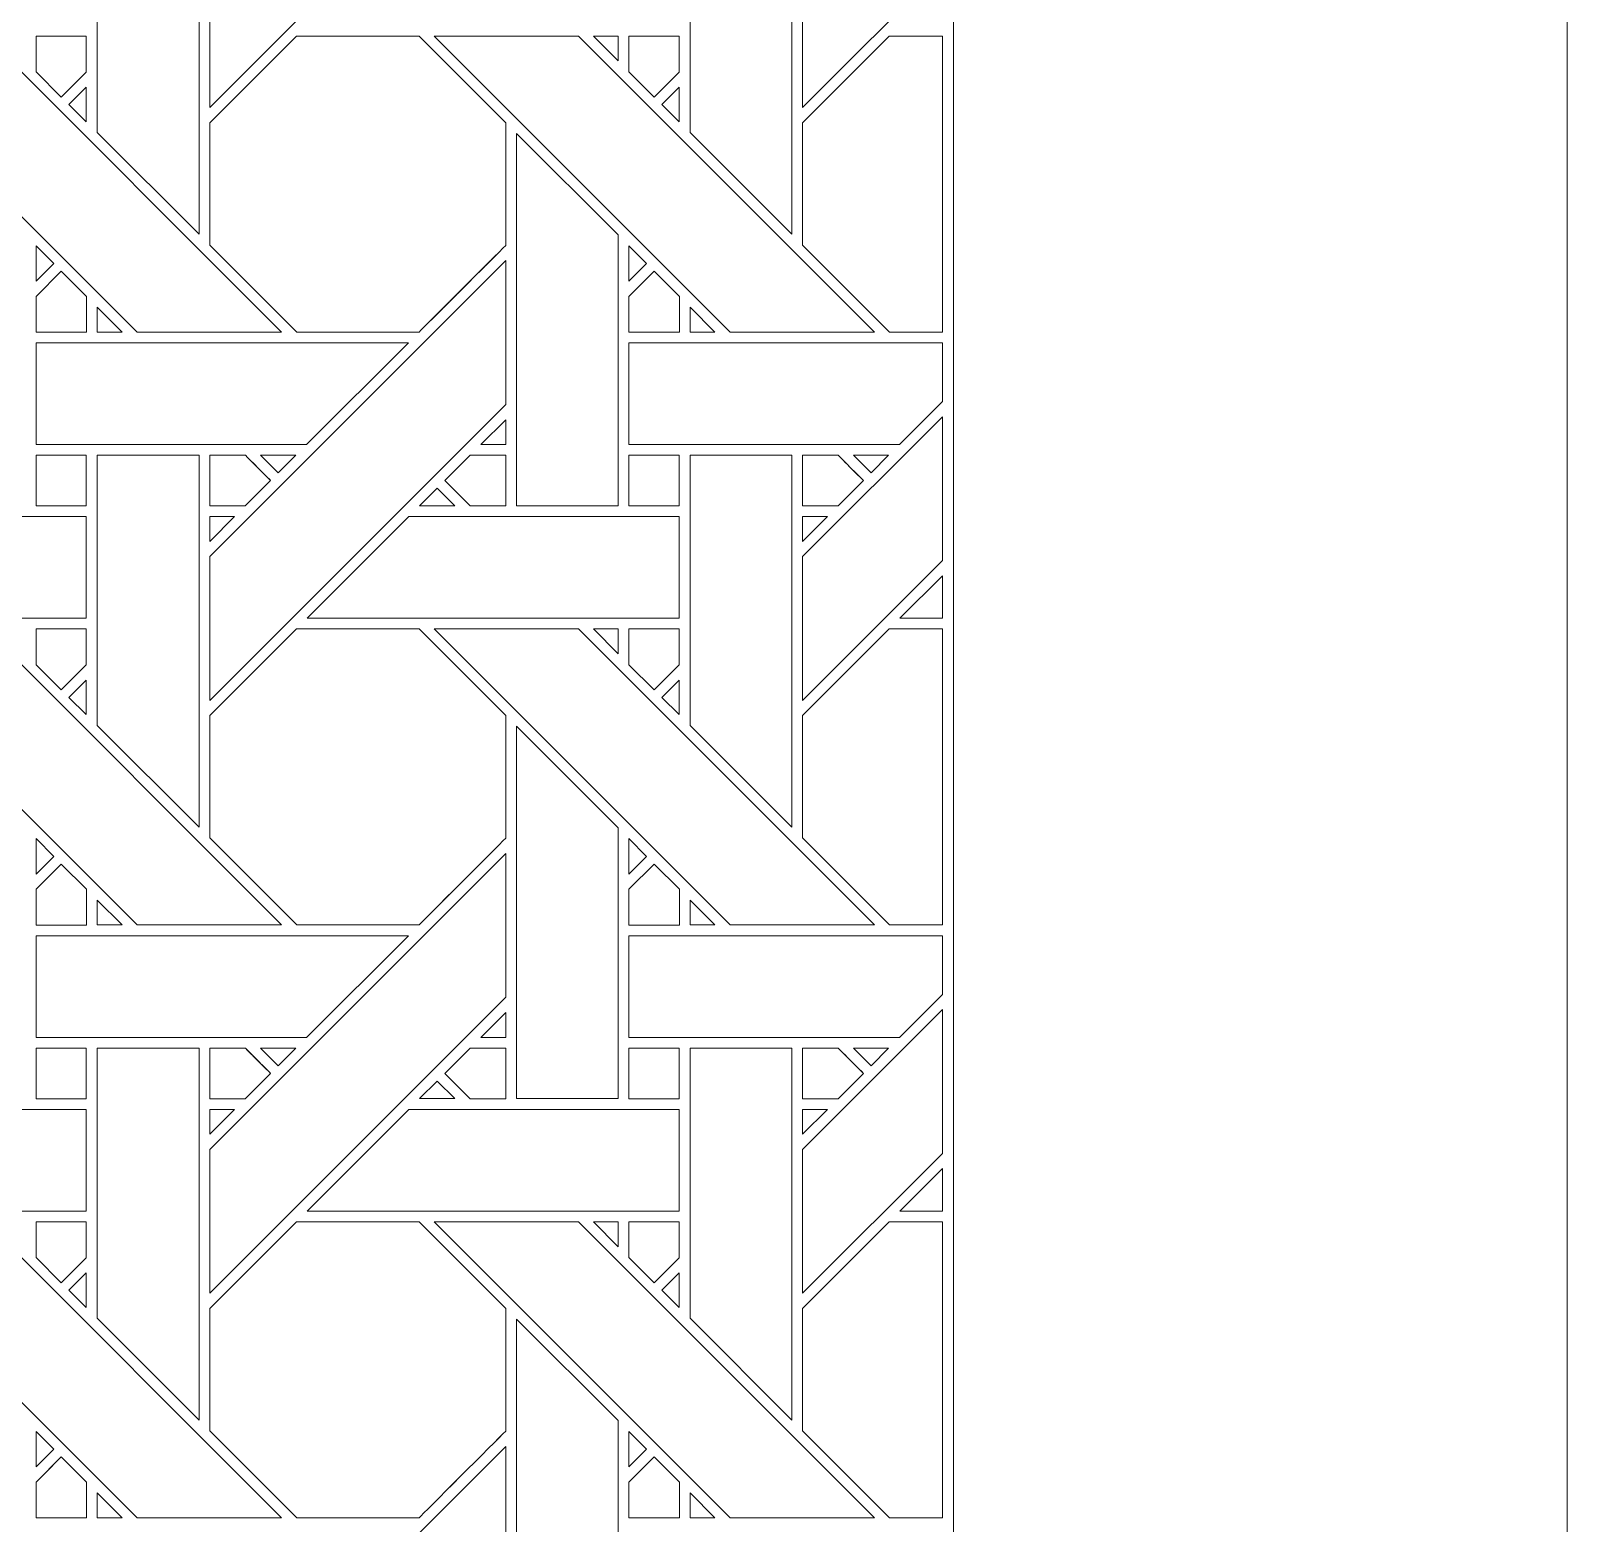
# Model space of a CAD drawing. Header units: inches. Extents: x 2.4 to 22.4, y -0.9 to 19.1.
# Drawn here: x 19.924 to 22.383, y 6.477 to 8.866 of the extents above; entities that cross this region are included whole.
import ezdxf

# ---------------------------------------------------------------- set-up
doc = ezdxf.new("R2010")
doc.units = ezdxf.units.IN
doc.header["$MEASUREMENT"] = 0
doc.layers.add('Design', color=7, linetype='Continuous', lineweight=0)

msp = doc.modelspace()

# ---------------------------------------------------------------- linework, layer by layer
at = {"layer": 'Design'}
for points, knots in [([(2.3829, 19.0948), (2.3829, 19.0948), (2.3829, -0.9052), (2.3829, -0.9052), (2.3829, -0.9052), (22.3829, -0.9052), (22.3829, -0.9052), (22.3829, -0.9052), (22.3829, 19.0948), (22.3829, 19.0948), (22.3829, 19.0948), (2.3829, 19.0948), (2.3829, 19.0948)], [0, 0, 0, 0, 1, 1, 1, 2, 2, 2, 3, 3, 3, 4, 4, 4, 4]), ([(3.3653, 18.1123), (3.3653, 18.1123), (3.3653, 0.0772), (3.3653, 0.0772), (3.3653, 0.0772), (21.4004, 0.0772), (21.4004, 0.0772), (21.4004, 0.0772), (21.4004, 18.1123), (21.4004, 18.1123), (21.4004, 18.1123), (3.3653, 18.1123), (3.3653, 18.1123)], [0, 0, 0, 0, 1, 1, 1, 2, 2, 2, 3, 3, 3, 4, 4, 4, 4]), ([(20.6839, 9.2166), (20.6839, 9.2166), (20.2102, 8.743), (20.2102, 8.743), (20.2102, 8.743), (20.2102, 8.9731), (20.2102, 8.9731), (20.2102, 8.9731), (20.6839, 9.4467), (20.6839, 9.4467), (20.6839, 9.4467), (20.6839, 9.2166), (20.6839, 9.2166)], [0, 0, 0, 0, 1, 1, 1, 2, 2, 2, 3, 3, 3, 4, 4, 4, 4]), ([(21.1589, 8.743), (21.1589, 8.743), (21.1589, 8.9731), (21.1589, 8.9731), (21.1589, 8.9731), (21.3829, 9.1968), (21.3829, 9.1968), (21.3829, 9.1968), (21.3829, 8.9669), (21.3829, 8.9669), (21.3829, 8.9669), (21.1589, 8.743), (21.1589, 8.743)], [0, 0, 0, 0, 1, 1, 1, 2, 2, 2, 3, 3, 3, 4, 4, 4, 4]), ([(20.1931, 8.5401), (20.1931, 8.5401), (20.0302, 8.703), (20.0302, 8.703), (20.0302, 8.703), (20.0302, 9.1352), (20.0302, 9.1352), (20.0302, 9.1352), (20.1931, 9.1352), (20.1931, 9.1352), (20.1931, 9.1352), (20.1931, 8.5401), (20.1931, 8.5401)], [0, 0, 0, 0, 1, 1, 1, 2, 2, 2, 3, 3, 3, 4, 4, 4, 4]), ([(20.9789, 8.703), (20.9789, 8.703), (20.9789, 9.1352), (20.9789, 9.1352), (20.9789, 9.1352), (21.1418, 9.1352), (21.1418, 9.1352), (21.1418, 9.1352), (21.1418, 8.5401), (21.1418, 8.5401), (21.1418, 8.5401), (20.9789, 8.703), (20.9789, 8.703)], [0, 0, 0, 0, 1, 1, 1, 2, 2, 2, 3, 3, 3, 4, 4, 4, 4]), ([(20.0942, 8.3837), (20.0942, 8.3837), (19.6206, 8.8573), (19.6206, 8.8573), (19.6206, 8.8573), (19.8516, 8.8573), (19.8516, 8.8573), (19.8516, 8.8573), (20.3252, 8.3837), (20.3252, 8.3837), (20.3252, 8.3837), (20.0942, 8.3837), (20.0942, 8.3837)], [0, 0, 0, 0, 1, 1, 1, 2, 2, 2, 3, 3, 3, 4, 4, 4, 4]), ([(20.0127, 8.8573), (20.0127, 8.8573), (20.0127, 8.7997), (20.0127, 8.7997), (20.0127, 8.7997), (19.9727, 8.7598), (19.9727, 8.7598), (19.9727, 8.7598), (19.9324, 8.8001), (19.9324, 8.8001), (19.9324, 8.8001), (19.9324, 8.8573), (19.9324, 8.8573), (19.9324, 8.8573), (20.0127, 8.8573), (20.0127, 8.8573)], [0, 0, 0, 0, 1, 1, 1, 2, 2, 2, 3, 3, 3, 4, 4, 4, 5, 5, 5, 5]), ([(19.9727, 8.7598), (19.9727, 8.7598), (19.9324, 8.8001), (19.9324, 8.8001), (19.9324, 8.8001), (19.9324, 8.8573), (19.9324, 8.8573), (19.9324, 8.8573), (20.0127, 8.8573), (20.0127, 8.8573), (20.0127, 8.8573), (20.0127, 8.7997), (20.0127, 8.7997), (20.0127, 8.7997), (19.9727, 8.7598), (19.9727, 8.7598)], [0, 0, 0, 0, 1, 1, 1, 2, 2, 2, 3, 3, 3, 4, 4, 4, 5, 5, 5, 5]), ([(20.349, 8.8573), (20.349, 8.8573), (20.5452, 8.8573), (20.5452, 8.8573), (20.5452, 8.8573), (20.6839, 8.7186), (20.6839, 8.7186), (20.6839, 8.7186), (20.6839, 8.5224), (20.6839, 8.5224), (20.6661, 8.5044), (20.5542, 8.3927), (20.5452, 8.3837), (20.5452, 8.3837), (20.3495, 8.3837), (20.3495, 8.3837), (20.3495, 8.3837), (20.2103, 8.5229), (20.2103, 8.5229), (20.2103, 8.5229), (20.2103, 8.7186), (20.2103, 8.7186), (20.2103, 8.7186), (20.349, 8.8573), (20.349, 8.8573)], [0, 0, 0, 0, 1, 1, 1, 2, 2, 2, 3, 3, 3, 4, 4, 4, 5, 5, 5, 6, 6, 6, 7, 7, 7, 8, 8, 8, 8]), ([(20.6839, 8.5224), (20.6664, 8.5047), (20.5544, 8.3929), (20.5452, 8.3837), (20.5452, 8.3837), (20.3495, 8.3837), (20.3495, 8.3837), (20.3495, 8.3837), (20.2103, 8.5229), (20.2103, 8.5229), (20.2103, 8.5229), (20.2103, 8.7186), (20.2103, 8.7186), (20.2103, 8.7186), (20.349, 8.8573), (20.349, 8.8573), (20.349, 8.8573), (20.5452, 8.8573), (20.5452, 8.8573), (20.5452, 8.8573), (20.6839, 8.7186), (20.6839, 8.7186), (20.6839, 8.7186), (20.6839, 8.5224), (20.6839, 8.5224)], [0, 0, 0, 0, 1, 1, 1, 2, 2, 2, 3, 3, 3, 4, 4, 4, 5, 5, 5, 6, 6, 6, 7, 7, 7, 8, 8, 8, 8]), ([(21.274, 8.3837), (21.274, 8.3837), (21.0429, 8.3837), (21.0429, 8.3837), (21.0429, 8.3837), (20.5694, 8.8573), (20.5694, 8.8573), (20.5694, 8.8573), (20.8003, 8.8573), (20.8003, 8.8573), (20.8003, 8.8573), (21.274, 8.3837), (21.274, 8.3837)], [0, 0, 0, 0, 1, 1, 1, 2, 2, 2, 3, 3, 3, 4, 4, 4, 4]), ([(20.8639, 8.8573), (20.8639, 8.8573), (20.8639, 8.8175), (20.8639, 8.8175), (20.8639, 8.8175), (20.8244, 8.8573), (20.8244, 8.8573), (20.8244, 8.8573), (20.8639, 8.8573), (20.8639, 8.8573)], [0, 0, 0, 0, 1, 1, 1, 2, 2, 2, 3, 3, 3, 3]), ([(20.9614, 8.8573), (20.9614, 8.8573), (20.9614, 8.7997), (20.9614, 8.7997), (20.9614, 8.7997), (20.9215, 8.7598), (20.9215, 8.7598), (20.9215, 8.7598), (20.8811, 8.8001), (20.8811, 8.8001), (20.8811, 8.8001), (20.8811, 8.8573), (20.8811, 8.8573), (20.8811, 8.8573), (20.9614, 8.8573), (20.9614, 8.8573)], [0, 0, 0, 0, 1, 1, 1, 2, 2, 2, 3, 3, 3, 4, 4, 4, 5, 5, 5, 5]), ([(20.9215, 8.7598), (20.9215, 8.7598), (20.8811, 8.8001), (20.8811, 8.8001), (20.8811, 8.8001), (20.8811, 8.8573), (20.8811, 8.8573), (20.8811, 8.8573), (20.9614, 8.8573), (20.9614, 8.8573), (20.9614, 8.8573), (20.9614, 8.7997), (20.9614, 8.7997), (20.9614, 8.7997), (20.9215, 8.7598), (20.9215, 8.7598)], [0, 0, 0, 0, 1, 1, 1, 2, 2, 2, 3, 3, 3, 4, 4, 4, 5, 5, 5, 5]), ([(21.2978, 8.8573), (21.2978, 8.8573), (21.3829, 8.8573), (21.3829, 8.8573), (21.3829, 8.8573), (21.3829, 8.3837), (21.3829, 8.3837), (21.3829, 8.3837), (21.2983, 8.3837), (21.2983, 8.3837), (21.2983, 8.3837), (21.159, 8.5229), (21.159, 8.5229), (21.159, 8.5229), (21.159, 8.7186), (21.159, 8.7186), (21.159, 8.7186), (21.2978, 8.8573), (21.2978, 8.8573)], [0, 0, 0, 0, 1, 1, 1, 2, 2, 2, 3, 3, 3, 4, 4, 4, 5, 5, 5, 6, 6, 6, 6]), ([(21.2983, 8.3837), (21.2983, 8.3837), (21.159, 8.5229), (21.159, 8.5229), (21.159, 8.5229), (21.159, 8.7186), (21.159, 8.7186), (21.159, 8.7186), (21.2976, 8.8573), (21.2976, 8.8573), (21.2976, 8.8573), (21.3829, 8.8573), (21.3829, 8.8573), (21.3829, 8.8573), (21.3829, 8.3837), (21.3829, 8.3837), (21.3829, 8.3837), (21.2983, 8.3837), (21.2983, 8.3837)], [0, 0, 0, 0, 1, 1, 1, 2, 2, 2, 3, 3, 3, 4, 4, 4, 5, 5, 5, 6, 6, 6, 6]), ([(20.0126, 8.7755), (20.0126, 8.7755), (20.0126, 8.7203), (20.0126, 8.7203), (20.0126, 8.7203), (19.9848, 8.7477), (19.9848, 8.7477), (19.9848, 8.7477), (20.0126, 8.7755), (20.0126, 8.7755)], [0, 0, 0, 0, 1, 1, 1, 2, 2, 2, 3, 3, 3, 3]), ([(20.9613, 8.7755), (20.9613, 8.7755), (20.9613, 8.7203), (20.9613, 8.7203), (20.9613, 8.7203), (20.9336, 8.7477), (20.9336, 8.7477), (20.9336, 8.7477), (20.9613, 8.7755), (20.9613, 8.7755)], [0, 0, 0, 0, 1, 1, 1, 2, 2, 2, 3, 3, 3, 3]), ([(20.701, 8.1057), (20.701, 8.1057), (20.701, 8.7015), (20.701, 8.7015), (20.701, 8.7015), (20.8638, 8.5394), (20.8638, 8.5394), (20.8638, 8.5394), (20.8638, 8.1057), (20.8638, 8.1057), (20.8638, 8.1057), (20.701, 8.1057), (20.701, 8.1057)], [0, 0, 0, 0, 1, 1, 1, 2, 2, 2, 3, 3, 3, 4, 4, 4, 4]), ([(19.9324, 8.4651), (19.9324, 8.4651), (19.9324, 8.5219), (19.9324, 8.5219), (19.9324, 8.5219), (19.9605, 8.4933), (19.9605, 8.4933), (19.9605, 8.4933), (19.9324, 8.4651), (19.9324, 8.4651)], [0, 0, 0, 0, 1, 1, 1, 2, 2, 2, 3, 3, 3, 3]), ([(20.8811, 8.4651), (20.8811, 8.4651), (20.8811, 8.5219), (20.8811, 8.5219), (20.8811, 8.5219), (20.9093, 8.4933), (20.9093, 8.4933), (20.9093, 8.4933), (20.8811, 8.4651), (20.8811, 8.4651)], [0, 0, 0, 0, 1, 1, 1, 2, 2, 2, 3, 3, 3, 3]), ([(20.6839, 8.2679), (20.6839, 8.2679), (20.2102, 7.7943), (20.2102, 7.7943), (20.2102, 7.7943), (20.2102, 8.0244), (20.2102, 8.0244), (20.2102, 8.0244), (20.6839, 8.498), (20.6839, 8.498), (20.6839, 8.498), (20.6839, 8.2679), (20.6839, 8.2679)], [0, 0, 0, 0, 1, 1, 1, 2, 2, 2, 3, 3, 3, 4, 4, 4, 4]), ([(19.9324, 8.3834), (19.9324, 8.3834), (19.9324, 8.4407), (19.9324, 8.4407), (19.9324, 8.4407), (19.9727, 8.4811), (19.9727, 8.4811), (19.9727, 8.4811), (20.0131, 8.4407), (20.0131, 8.4407), (20.0131, 8.4407), (20.0131, 8.3834), (20.0131, 8.3834), (20.0131, 8.3834), (19.9324, 8.3834), (19.9324, 8.3834)], [0, 0, 0, 0, 1, 1, 1, 2, 2, 2, 3, 3, 3, 4, 4, 4, 5, 5, 5, 5]), ([(19.9727, 8.4811), (19.9727, 8.4811), (20.0131, 8.4407), (20.0131, 8.4407), (20.0131, 8.4407), (20.0131, 8.3834), (20.0131, 8.3834), (20.0131, 8.3834), (19.9324, 8.3834), (19.9324, 8.3834), (19.9324, 8.3834), (19.9324, 8.4407), (19.9324, 8.4407), (19.9324, 8.4407), (19.9727, 8.4811), (19.9727, 8.4811)], [0, 0, 0, 0, 1, 1, 1, 2, 2, 2, 3, 3, 3, 4, 4, 4, 5, 5, 5, 5]), ([(20.8812, 8.3834), (20.8812, 8.3834), (20.8812, 8.4407), (20.8812, 8.4407), (20.8812, 8.4407), (20.9215, 8.4811), (20.9215, 8.4811), (20.9215, 8.4811), (20.9618, 8.4407), (20.9618, 8.4407), (20.9618, 8.4407), (20.9618, 8.3834), (20.9618, 8.3834), (20.9618, 8.3834), (20.8812, 8.3834), (20.8812, 8.3834)], [0, 0, 0, 0, 1, 1, 1, 2, 2, 2, 3, 3, 3, 4, 4, 4, 5, 5, 5, 5]), ([(20.9215, 8.4811), (20.9215, 8.4811), (20.9618, 8.4407), (20.9618, 8.4407), (20.9618, 8.4407), (20.9618, 8.3834), (20.9618, 8.3834), (20.9618, 8.3834), (20.8812, 8.3834), (20.8812, 8.3834), (20.8812, 8.3834), (20.8812, 8.4407), (20.8812, 8.4407), (20.8812, 8.4407), (20.9215, 8.4811), (20.9215, 8.4811)], [0, 0, 0, 0, 1, 1, 1, 2, 2, 2, 3, 3, 3, 4, 4, 4, 5, 5, 5, 5]), ([(20.0303, 8.3837), (20.0303, 8.3837), (20.0303, 8.4235), (20.0303, 8.4235), (20.0303, 8.4235), (20.07, 8.3837), (20.07, 8.3837), (20.07, 8.3837), (20.0303, 8.3837), (20.0303, 8.3837)], [0, 0, 0, 0, 1, 1, 1, 2, 2, 2, 3, 3, 3, 3]), ([(21.0187, 8.3837), (21.0187, 8.3837), (20.979, 8.3837), (20.979, 8.3837), (20.979, 8.3837), (20.979, 8.4235), (20.979, 8.4235), (20.979, 8.4235), (21.0187, 8.3837), (21.0187, 8.3837)], [0, 0, 0, 0, 1, 1, 1, 2, 2, 2, 3, 3, 3, 3]), ([(19.9324, 8.2037), (19.9324, 8.2037), (19.9324, 8.3664), (19.9324, 8.3664), (19.9324, 8.3664), (20.5281, 8.3664), (20.5281, 8.3664), (20.5281, 8.3664), (20.3653, 8.2037), (20.3653, 8.2037), (20.3653, 8.2037), (19.9324, 8.2037), (19.9324, 8.2037)], [0, 0, 0, 0, 1, 1, 1, 2, 2, 2, 3, 3, 3, 4, 4, 4, 4]), ([(21.3141, 8.2037), (21.3141, 8.2037), (20.8811, 8.2037), (20.8811, 8.2037), (20.8811, 8.2037), (20.8811, 8.3664), (20.8811, 8.3664), (20.8811, 8.3664), (21.3829, 8.3664), (21.3829, 8.3664), (21.3829, 8.3664), (21.3829, 8.2725), (21.3829, 8.2725), (21.3829, 8.2725), (21.3141, 8.2037), (21.3141, 8.2037)], [0, 0, 0, 0, 1, 1, 1, 2, 2, 2, 3, 3, 3, 4, 4, 4, 5, 5, 5, 5]), ([(20.6441, 8.2038), (20.6441, 8.2038), (20.6839, 8.2435), (20.6839, 8.2435), (20.6839, 8.2435), (20.6839, 8.2038), (20.6839, 8.2038), (20.6839, 8.2038), (20.6441, 8.2038), (20.6441, 8.2038)], [0, 0, 0, 0, 1, 1, 1, 2, 2, 2, 3, 3, 3, 3]), ([(21.1589, 7.7943), (21.1589, 7.7943), (21.1589, 8.0244), (21.1589, 8.0244), (21.1589, 8.0244), (21.3829, 8.2481), (21.3829, 8.2481), (21.3829, 8.2481), (21.3829, 8.0182), (21.3829, 8.0182), (21.3829, 8.0182), (21.1589, 7.7943), (21.1589, 7.7943)], [0, 0, 0, 0, 1, 1, 1, 2, 2, 2, 3, 3, 3, 4, 4, 4, 4]), ([(19.9324, 8.1865), (19.9324, 8.1865), (20.0127, 8.1865), (20.0127, 8.1865), (20.0127, 8.1865), (20.0127, 8.1057), (20.0127, 8.1057), (20.0127, 8.1057), (19.9324, 8.1057), (19.9324, 8.1057), (19.9324, 8.1057), (19.9324, 8.1865), (19.9324, 8.1865)], [0, 0, 0, 0, 1, 1, 1, 2, 2, 2, 3, 3, 3, 4, 4, 4, 4]), ([(19.9324, 8.1057), (19.9324, 8.1057), (19.9324, 8.1865), (19.9324, 8.1865), (19.9324, 8.1865), (20.0127, 8.1865), (20.0127, 8.1865), (20.0127, 8.1865), (20.0127, 8.1057), (20.0127, 8.1057), (20.0127, 8.1057), (19.9324, 8.1057), (19.9324, 8.1057)], [0, 0, 0, 0, 1, 1, 1, 2, 2, 2, 3, 3, 3, 4, 4, 4, 4]), ([(20.1931, 7.5914), (20.1931, 7.5914), (20.0302, 7.7543), (20.0302, 7.7543), (20.0302, 7.7543), (20.0302, 8.1865), (20.0302, 8.1865), (20.0302, 8.1865), (20.1931, 8.1865), (20.1931, 8.1865), (20.1931, 8.1865), (20.1931, 7.5914), (20.1931, 7.5914)], [0, 0, 0, 0, 1, 1, 1, 2, 2, 2, 3, 3, 3, 4, 4, 4, 4]), ([(20.2673, 8.1865), (20.2725, 8.1813), (20.3033, 8.1505), (20.3077, 8.1461), (20.3077, 8.1461), (20.2672, 8.1057), (20.2672, 8.1057), (20.2672, 8.1057), (20.2103, 8.1057), (20.2103, 8.1057), (20.2103, 8.1057), (20.2103, 8.1865), (20.2103, 8.1865), (20.2103, 8.1865), (20.2673, 8.1865), (20.2673, 8.1865)], [0, 0, 0, 0, 1, 1, 1, 2, 2, 2, 3, 3, 3, 4, 4, 4, 5, 5, 5, 5]), ([(20.2103, 8.1057), (20.2103, 8.1057), (20.2103, 8.1865), (20.2103, 8.1865), (20.2103, 8.1865), (20.2673, 8.1865), (20.2673, 8.1865), (20.2729, 8.1809), (20.3077, 8.1461), (20.3077, 8.1461), (20.3077, 8.1461), (20.2672, 8.1057), (20.2672, 8.1057), (20.2672, 8.1057), (20.2103, 8.1057), (20.2103, 8.1057)], [0, 0, 0, 0, 1, 1, 1, 2, 2, 2, 3, 3, 3, 4, 4, 4, 5, 5, 5, 5]), ([(20.2916, 8.1865), (20.2916, 8.1865), (20.3481, 8.1865), (20.3481, 8.1865), (20.3481, 8.1865), (20.3198, 8.1583), (20.3198, 8.1583), (20.3198, 8.1583), (20.2916, 8.1865), (20.2916, 8.1865)], [0, 0, 0, 0, 1, 1, 1, 2, 2, 2, 3, 3, 3, 3]), ([(20.6268, 8.1057), (20.6268, 8.1057), (20.5865, 8.1461), (20.5865, 8.1461), (20.5865, 8.1461), (20.6269, 8.1865), (20.6269, 8.1865), (20.6269, 8.1865), (20.6839, 8.1865), (20.6839, 8.1865), (20.6839, 8.1865), (20.6839, 8.1057), (20.6839, 8.1057), (20.6839, 8.1057), (20.6268, 8.1057), (20.6268, 8.1057)], [0, 0, 0, 0, 1, 1, 1, 2, 2, 2, 3, 3, 3, 4, 4, 4, 5, 5, 5, 5]), ([(20.6839, 8.1865), (20.6839, 8.1865), (20.6839, 8.1057), (20.6839, 8.1057), (20.6839, 8.1057), (20.6268, 8.1057), (20.6268, 8.1057), (20.6268, 8.1057), (20.5865, 8.1461), (20.5865, 8.1461), (20.5865, 8.1461), (20.6269, 8.1865), (20.6269, 8.1865), (20.6269, 8.1865), (20.6839, 8.1865), (20.6839, 8.1865)], [0, 0, 0, 0, 1, 1, 1, 2, 2, 2, 3, 3, 3, 4, 4, 4, 5, 5, 5, 5]), ([(20.8812, 8.1865), (20.8812, 8.1865), (20.9614, 8.1865), (20.9614, 8.1865), (20.9614, 8.1865), (20.9614, 8.1057), (20.9614, 8.1057), (20.9614, 8.1057), (20.8812, 8.1057), (20.8812, 8.1057), (20.8812, 8.1057), (20.8812, 8.1865), (20.8812, 8.1865)], [0, 0, 0, 0, 1, 1, 1, 2, 2, 2, 3, 3, 3, 4, 4, 4, 4]), ([(20.9614, 8.1057), (20.9614, 8.1057), (20.8812, 8.1057), (20.8812, 8.1057), (20.8812, 8.1057), (20.8812, 8.1865), (20.8812, 8.1865), (20.8812, 8.1865), (20.9614, 8.1865), (20.9614, 8.1865), (20.9614, 8.1865), (20.9614, 8.1057), (20.9614, 8.1057)], [0, 0, 0, 0, 1, 1, 1, 2, 2, 2, 3, 3, 3, 4, 4, 4, 4]), ([(20.9789, 7.7543), (20.9789, 7.7543), (20.9789, 8.1865), (20.9789, 8.1865), (20.9789, 8.1865), (21.1418, 8.1865), (21.1418, 8.1865), (21.1418, 8.1865), (21.1418, 7.5914), (21.1418, 7.5914), (21.1418, 7.5914), (20.9789, 7.7543), (20.9789, 7.7543)], [0, 0, 0, 0, 1, 1, 1, 2, 2, 2, 3, 3, 3, 4, 4, 4, 4]), ([(21.2161, 8.1865), (21.2212, 8.1813), (21.252, 8.1505), (21.2564, 8.1461), (21.2564, 8.1461), (21.216, 8.1057), (21.216, 8.1057), (21.216, 8.1057), (21.159, 8.1057), (21.159, 8.1057), (21.159, 8.1057), (21.159, 8.1865), (21.159, 8.1865), (21.159, 8.1865), (21.2161, 8.1865), (21.2161, 8.1865)], [0, 0, 0, 0, 1, 1, 1, 2, 2, 2, 3, 3, 3, 4, 4, 4, 5, 5, 5, 5]), ([(21.2416, 8.1608), (21.2416, 8.1608), (21.2564, 8.1461), (21.2564, 8.1461), (21.2564, 8.1461), (21.216, 8.1057), (21.216, 8.1057), (21.216, 8.1057), (21.159, 8.1057), (21.159, 8.1057), (21.159, 8.1057), (21.159, 8.1865), (21.159, 8.1865), (21.159, 8.1865), (21.2161, 8.1865), (21.2161, 8.1865), (21.2217, 8.1809), (21.232, 8.1705), (21.2416, 8.1608)], [0, 0, 0, 0, 1, 1, 1, 2, 2, 2, 3, 3, 3, 4, 4, 4, 5, 5, 5, 6, 6, 6, 6]), ([(21.2404, 8.1865), (21.2404, 8.1865), (21.2968, 8.1865), (21.2968, 8.1865), (21.2968, 8.1865), (21.2686, 8.1583), (21.2686, 8.1583), (21.2686, 8.1583), (21.2404, 8.1865), (21.2404, 8.1865)], [0, 0, 0, 0, 1, 1, 1, 2, 2, 2, 3, 3, 3, 3]), ([(20.6025, 8.1057), (20.6025, 8.1057), (20.546, 8.1057), (20.546, 8.1057), (20.546, 8.1057), (20.5743, 8.1339), (20.5743, 8.1339), (20.5743, 8.1339), (20.6025, 8.1057), (20.6025, 8.1057)], [0, 0, 0, 0, 1, 1, 1, 2, 2, 2, 3, 3, 3, 3]), ([(20.0126, 8.0885), (20.0126, 8.0885), (20.0126, 7.9257), (20.0126, 7.9257), (20.0126, 7.9257), (19.4173, 7.9257), (19.4173, 7.9257), (19.4173, 7.9257), (19.5802, 8.0885), (19.5802, 8.0885), (19.5802, 8.0885), (20.0126, 8.0885), (20.0126, 8.0885)], [0, 0, 0, 0, 1, 1, 1, 2, 2, 2, 3, 3, 3, 4, 4, 4, 4]), ([(20.2501, 8.0885), (20.2501, 8.0885), (20.2102, 8.0487), (20.2102, 8.0487), (20.2102, 8.0487), (20.2102, 8.0885), (20.2102, 8.0885), (20.2102, 8.0885), (20.2501, 8.0885), (20.2501, 8.0885)], [0, 0, 0, 0, 1, 1, 1, 2, 2, 2, 3, 3, 3, 3]), ([(20.9613, 8.0885), (20.9613, 8.0885), (20.9613, 7.9257), (20.9613, 7.9257), (20.9613, 7.9257), (20.3661, 7.9257), (20.3661, 7.9257), (20.3661, 7.9257), (20.5289, 8.0885), (20.5289, 8.0885), (20.5289, 8.0885), (20.9613, 8.0885), (20.9613, 8.0885)], [0, 0, 0, 0, 1, 1, 1, 2, 2, 2, 3, 3, 3, 4, 4, 4, 4]), ([(21.1988, 8.0885), (21.1988, 8.0885), (21.1589, 8.0487), (21.1589, 8.0487), (21.1589, 8.0487), (21.1589, 8.0885), (21.1589, 8.0885), (21.1589, 8.0885), (21.1988, 8.0885), (21.1988, 8.0885)], [0, 0, 0, 0, 1, 1, 1, 2, 2, 2, 3, 3, 3, 3]), ([(21.3148, 7.9257), (21.3148, 7.9257), (21.3829, 7.9938), (21.3829, 7.9938), (21.3829, 7.9938), (21.3829, 7.9257), (21.3829, 7.9257), (21.3829, 7.9257), (21.3148, 7.9257), (21.3148, 7.9257)], [0, 0, 0, 0, 1, 1, 1, 2, 2, 2, 3, 3, 3, 3]), ([(20.0942, 7.435), (20.0942, 7.435), (19.6206, 7.9086), (19.6206, 7.9086), (19.6206, 7.9086), (19.8516, 7.9086), (19.8516, 7.9086), (19.8516, 7.9086), (20.3252, 7.435), (20.3252, 7.435), (20.3252, 7.435), (20.0942, 7.435), (20.0942, 7.435)], [0, 0, 0, 0, 1, 1, 1, 2, 2, 2, 3, 3, 3, 4, 4, 4, 4]), ([(20.0127, 7.9086), (20.0127, 7.9086), (20.0127, 7.851), (20.0127, 7.851), (20.0127, 7.851), (19.9727, 7.811), (19.9727, 7.811), (19.9727, 7.811), (19.9324, 7.8514), (19.9324, 7.8514), (19.9324, 7.8514), (19.9324, 7.9086), (19.9324, 7.9086), (19.9324, 7.9086), (20.0127, 7.9086), (20.0127, 7.9086)], [0, 0, 0, 0, 1, 1, 1, 2, 2, 2, 3, 3, 3, 4, 4, 4, 5, 5, 5, 5]), ([(19.9727, 7.811), (19.9727, 7.811), (19.9324, 7.8514), (19.9324, 7.8514), (19.9324, 7.8514), (19.9324, 7.9086), (19.9324, 7.9086), (19.9324, 7.9086), (20.0127, 7.9086), (20.0127, 7.9086), (20.0127, 7.9086), (20.0127, 7.851), (20.0127, 7.851), (20.0127, 7.851), (19.9727, 7.811), (19.9727, 7.811)], [0, 0, 0, 0, 1, 1, 1, 2, 2, 2, 3, 3, 3, 4, 4, 4, 5, 5, 5, 5]), ([(20.349, 7.9086), (20.349, 7.9086), (20.5452, 7.9086), (20.5452, 7.9086), (20.5452, 7.9086), (20.6839, 7.7699), (20.6839, 7.7699), (20.6839, 7.7699), (20.6839, 7.5737), (20.6839, 7.5737), (20.6661, 7.5557), (20.5542, 7.444), (20.5452, 7.435), (20.5452, 7.435), (20.3495, 7.435), (20.3495, 7.435), (20.3495, 7.435), (20.2103, 7.5742), (20.2103, 7.5742), (20.2103, 7.5742), (20.2103, 7.7699), (20.2103, 7.7699), (20.2103, 7.7699), (20.349, 7.9086), (20.349, 7.9086)], [0, 0, 0, 0, 1, 1, 1, 2, 2, 2, 3, 3, 3, 4, 4, 4, 5, 5, 5, 6, 6, 6, 7, 7, 7, 8, 8, 8, 8]), ([(20.6839, 7.5737), (20.6662, 7.5558), (20.5543, 7.444), (20.5452, 7.435), (20.5452, 7.435), (20.3495, 7.435), (20.3495, 7.435), (20.3495, 7.435), (20.2103, 7.5742), (20.2103, 7.5742), (20.2103, 7.5742), (20.2103, 7.7699), (20.2103, 7.7699), (20.2103, 7.7699), (20.349, 7.9086), (20.349, 7.9086), (20.349, 7.9086), (20.5452, 7.9086), (20.5452, 7.9086), (20.5452, 7.9086), (20.6839, 7.7699), (20.6839, 7.7699), (20.6839, 7.7699), (20.6839, 7.5737), (20.6839, 7.5737)], [0, 0, 0, 0, 1, 1, 1, 2, 2, 2, 3, 3, 3, 4, 4, 4, 5, 5, 5, 6, 6, 6, 7, 7, 7, 8, 8, 8, 8]), ([(21.274, 7.435), (21.274, 7.435), (21.0429, 7.435), (21.0429, 7.435), (21.0429, 7.435), (20.5694, 7.9086), (20.5694, 7.9086), (20.5694, 7.9086), (20.8003, 7.9086), (20.8003, 7.9086), (20.8003, 7.9086), (21.274, 7.435), (21.274, 7.435)], [0, 0, 0, 0, 1, 1, 1, 2, 2, 2, 3, 3, 3, 4, 4, 4, 4]), ([(20.8639, 7.9086), (20.8639, 7.9086), (20.8639, 7.8688), (20.8639, 7.8688), (20.8639, 7.8688), (20.8244, 7.9086), (20.8244, 7.9086), (20.8244, 7.9086), (20.8639, 7.9086), (20.8639, 7.9086)], [0, 0, 0, 0, 1, 1, 1, 2, 2, 2, 3, 3, 3, 3]), ([(20.9614, 7.9086), (20.9614, 7.9086), (20.9614, 7.851), (20.9614, 7.851), (20.9614, 7.851), (20.9215, 7.811), (20.9215, 7.811), (20.9215, 7.811), (20.8811, 7.8514), (20.8811, 7.8514), (20.8811, 7.8514), (20.8811, 7.9086), (20.8811, 7.9086), (20.8811, 7.9086), (20.9614, 7.9086), (20.9614, 7.9086)], [0, 0, 0, 0, 1, 1, 1, 2, 2, 2, 3, 3, 3, 4, 4, 4, 5, 5, 5, 5]), ([(20.9215, 7.811), (20.9215, 7.811), (20.8811, 7.8514), (20.8811, 7.8514), (20.8811, 7.8514), (20.8811, 7.9086), (20.8811, 7.9086), (20.8811, 7.9086), (20.9614, 7.9086), (20.9614, 7.9086), (20.9614, 7.9086), (20.9614, 7.851), (20.9614, 7.851), (20.9614, 7.851), (20.9215, 7.811), (20.9215, 7.811)], [0, 0, 0, 0, 1, 1, 1, 2, 2, 2, 3, 3, 3, 4, 4, 4, 5, 5, 5, 5]), ([(21.2978, 7.9086), (21.2978, 7.9086), (21.3829, 7.9086), (21.3829, 7.9086), (21.3829, 7.9086), (21.3829, 7.435), (21.3829, 7.435), (21.3829, 7.435), (21.2983, 7.435), (21.2983, 7.435), (21.2983, 7.435), (21.159, 7.5742), (21.159, 7.5742), (21.159, 7.5742), (21.159, 7.7699), (21.159, 7.7699), (21.159, 7.7699), (21.2978, 7.9086), (21.2978, 7.9086)], [0, 0, 0, 0, 1, 1, 1, 2, 2, 2, 3, 3, 3, 4, 4, 4, 5, 5, 5, 6, 6, 6, 6]), ([(21.2983, 7.435), (21.2983, 7.435), (21.159, 7.5742), (21.159, 7.5742), (21.159, 7.5742), (21.159, 7.7699), (21.159, 7.7699), (21.159, 7.7699), (21.2976, 7.9086), (21.2976, 7.9086), (21.2976, 7.9086), (21.3829, 7.9086), (21.3829, 7.9086), (21.3829, 7.9086), (21.3829, 7.435), (21.3829, 7.435), (21.3829, 7.435), (21.2983, 7.435), (21.2983, 7.435)], [0, 0, 0, 0, 1, 1, 1, 2, 2, 2, 3, 3, 3, 4, 4, 4, 5, 5, 5, 6, 6, 6, 6]), ([(20.0126, 7.8268), (20.0126, 7.8268), (20.0126, 7.7716), (20.0126, 7.7716), (20.0126, 7.7716), (19.9848, 7.799), (19.9848, 7.799), (19.9848, 7.799), (20.0126, 7.8268), (20.0126, 7.8268)], [0, 0, 0, 0, 1, 1, 1, 2, 2, 2, 3, 3, 3, 3]), ([(20.9613, 7.8268), (20.9613, 7.8268), (20.9613, 7.7716), (20.9613, 7.7716), (20.9613, 7.7716), (20.9336, 7.799), (20.9336, 7.799), (20.9336, 7.799), (20.9613, 7.8268), (20.9613, 7.8268)], [0, 0, 0, 0, 1, 1, 1, 2, 2, 2, 3, 3, 3, 3]), ([(20.701, 7.157), (20.701, 7.157), (20.701, 7.7528), (20.701, 7.7528), (20.701, 7.7528), (20.8638, 7.5906), (20.8638, 7.5906), (20.8638, 7.5906), (20.8638, 7.157), (20.8638, 7.157), (20.8638, 7.157), (20.701, 7.157), (20.701, 7.157)], [0, 0, 0, 0, 1, 1, 1, 2, 2, 2, 3, 3, 3, 4, 4, 4, 4]), ([(19.9324, 7.5164), (19.9324, 7.5164), (19.9324, 7.5732), (19.9324, 7.5732), (19.9324, 7.5732), (19.9605, 7.5446), (19.9605, 7.5446), (19.9605, 7.5446), (19.9324, 7.5164), (19.9324, 7.5164)], [0, 0, 0, 0, 1, 1, 1, 2, 2, 2, 3, 3, 3, 3]), ([(20.8811, 7.5164), (20.8811, 7.5164), (20.8811, 7.5732), (20.8811, 7.5732), (20.8811, 7.5732), (20.9093, 7.5446), (20.9093, 7.5446), (20.9093, 7.5446), (20.8811, 7.5164), (20.8811, 7.5164)], [0, 0, 0, 0, 1, 1, 1, 2, 2, 2, 3, 3, 3, 3]), ([(19.9324, 7.4347), (19.9324, 7.4347), (19.9324, 7.492), (19.9324, 7.492), (19.9324, 7.492), (19.9727, 7.5323), (19.9727, 7.5323), (19.9727, 7.5323), (20.0131, 7.492), (20.0131, 7.492), (20.0131, 7.492), (20.0131, 7.4347), (20.0131, 7.4347), (20.0131, 7.4347), (19.9324, 7.4347), (19.9324, 7.4347)], [0, 0, 0, 0, 1, 1, 1, 2, 2, 2, 3, 3, 3, 4, 4, 4, 5, 5, 5, 5]), ([(19.9727, 7.5323), (19.9727, 7.5323), (20.0131, 7.492), (20.0131, 7.492), (20.0131, 7.492), (20.0131, 7.4347), (20.0131, 7.4347), (20.0131, 7.4347), (19.9324, 7.4347), (19.9324, 7.4347), (19.9324, 7.4347), (19.9324, 7.492), (19.9324, 7.492), (19.9324, 7.492), (19.9727, 7.5323), (19.9727, 7.5323)], [0, 0, 0, 0, 1, 1, 1, 2, 2, 2, 3, 3, 3, 4, 4, 4, 5, 5, 5, 5]), ([(20.6839, 7.3192), (20.6839, 7.3192), (20.2102, 6.8455), (20.2102, 6.8455), (20.2102, 6.8455), (20.2102, 7.0756), (20.2102, 7.0756), (20.2102, 7.0756), (20.6839, 7.5492), (20.6839, 7.5492), (20.6839, 7.5492), (20.6839, 7.3192), (20.6839, 7.3192)], [0, 0, 0, 0, 1, 1, 1, 2, 2, 2, 3, 3, 3, 4, 4, 4, 4]), ([(20.8812, 7.4347), (20.8812, 7.4347), (20.8812, 7.492), (20.8812, 7.492), (20.8812, 7.492), (20.9215, 7.5323), (20.9215, 7.5323), (20.9215, 7.5323), (20.9618, 7.492), (20.9618, 7.492), (20.9618, 7.492), (20.9618, 7.4347), (20.9618, 7.4347), (20.9618, 7.4347), (20.8812, 7.4347), (20.8812, 7.4347)], [0, 0, 0, 0, 1, 1, 1, 2, 2, 2, 3, 3, 3, 4, 4, 4, 5, 5, 5, 5]), ([(20.9215, 7.5323), (20.9215, 7.5323), (20.9618, 7.492), (20.9618, 7.492), (20.9618, 7.492), (20.9618, 7.4347), (20.9618, 7.4347), (20.9618, 7.4347), (20.8812, 7.4347), (20.8812, 7.4347), (20.8812, 7.4347), (20.8812, 7.492), (20.8812, 7.492), (20.8812, 7.492), (20.9215, 7.5323), (20.9215, 7.5323)], [0, 0, 0, 0, 1, 1, 1, 2, 2, 2, 3, 3, 3, 4, 4, 4, 5, 5, 5, 5]), ([(20.0303, 7.4349), (20.0303, 7.4349), (20.0303, 7.4747), (20.0303, 7.4747), (20.0303, 7.4747), (20.07, 7.4349), (20.07, 7.4349), (20.07, 7.4349), (20.0303, 7.4349), (20.0303, 7.4349)], [0, 0, 0, 0, 1, 1, 1, 2, 2, 2, 3, 3, 3, 3]), ([(21.0187, 7.4349), (21.0187, 7.4349), (20.979, 7.4349), (20.979, 7.4349), (20.979, 7.4349), (20.979, 7.4747), (20.979, 7.4747), (20.979, 7.4747), (21.0187, 7.4349), (21.0187, 7.4349)], [0, 0, 0, 0, 1, 1, 1, 2, 2, 2, 3, 3, 3, 3]), ([(19.9324, 7.255), (19.9324, 7.255), (19.9324, 7.4177), (19.9324, 7.4177), (19.9324, 7.4177), (20.5281, 7.4177), (20.5281, 7.4177), (20.5281, 7.4177), (20.3653, 7.255), (20.3653, 7.255), (20.3653, 7.255), (19.9324, 7.255), (19.9324, 7.255)], [0, 0, 0, 0, 1, 1, 1, 2, 2, 2, 3, 3, 3, 4, 4, 4, 4]), ([(21.3141, 7.255), (21.3141, 7.255), (20.8811, 7.255), (20.8811, 7.255), (20.8811, 7.255), (20.8811, 7.4177), (20.8811, 7.4177), (20.8811, 7.4177), (21.3829, 7.4177), (21.3829, 7.4177), (21.3829, 7.4177), (21.3829, 7.3238), (21.3829, 7.3238), (21.3829, 7.3238), (21.3141, 7.255), (21.3141, 7.255)], [0, 0, 0, 0, 1, 1, 1, 2, 2, 2, 3, 3, 3, 4, 4, 4, 5, 5, 5, 5]), ([(20.6441, 7.255), (20.6441, 7.255), (20.6839, 7.2948), (20.6839, 7.2948), (20.6839, 7.2948), (20.6839, 7.255), (20.6839, 7.255), (20.6839, 7.255), (20.6441, 7.255), (20.6441, 7.255)], [0, 0, 0, 0, 1, 1, 1, 2, 2, 2, 3, 3, 3, 3]), ([(21.1589, 6.8455), (21.1589, 6.8455), (21.1589, 7.0756), (21.1589, 7.0756), (21.1589, 7.0756), (21.3829, 7.2994), (21.3829, 7.2994), (21.3829, 7.2994), (21.3829, 7.0694), (21.3829, 7.0694), (21.3829, 7.0694), (21.1589, 6.8455), (21.1589, 6.8455)], [0, 0, 0, 0, 1, 1, 1, 2, 2, 2, 3, 3, 3, 4, 4, 4, 4]), ([(19.9324, 7.2377), (19.9324, 7.2377), (20.0127, 7.2377), (20.0127, 7.2377), (20.0127, 7.2377), (20.0127, 7.1569), (20.0127, 7.1569), (20.0127, 7.1569), (19.9324, 7.1569), (19.9324, 7.1569), (19.9324, 7.1569), (19.9324, 7.2377), (19.9324, 7.2377)], [0, 0, 0, 0, 1, 1, 1, 2, 2, 2, 3, 3, 3, 4, 4, 4, 4]), ([(19.9324, 7.1569), (19.9324, 7.1569), (19.9324, 7.2377), (19.9324, 7.2377), (19.9324, 7.2377), (20.0127, 7.2377), (20.0127, 7.2377), (20.0127, 7.2377), (20.0127, 7.1569), (20.0127, 7.1569), (20.0127, 7.1569), (19.9324, 7.1569), (19.9324, 7.1569)], [0, 0, 0, 0, 1, 1, 1, 2, 2, 2, 3, 3, 3, 4, 4, 4, 4]), ([(20.1931, 6.6426), (20.1931, 6.6426), (20.0302, 6.8055), (20.0302, 6.8055), (20.0302, 6.8055), (20.0302, 7.2377), (20.0302, 7.2377), (20.0302, 7.2377), (20.1931, 7.2377), (20.1931, 7.2377), (20.1931, 7.2377), (20.1931, 6.6426), (20.1931, 6.6426)], [0, 0, 0, 0, 1, 1, 1, 2, 2, 2, 3, 3, 3, 4, 4, 4, 4]), ([(20.2673, 7.2377), (20.2725, 7.2326), (20.3033, 7.2018), (20.3077, 7.1974), (20.3077, 7.1974), (20.2672, 7.1569), (20.2672, 7.1569), (20.2672, 7.1569), (20.2103, 7.1569), (20.2103, 7.1569), (20.2103, 7.1569), (20.2103, 7.2377), (20.2103, 7.2377), (20.2103, 7.2377), (20.2673, 7.2377), (20.2673, 7.2377)], [0, 0, 0, 0, 1, 1, 1, 2, 2, 2, 3, 3, 3, 4, 4, 4, 5, 5, 5, 5]), ([(20.2103, 7.1569), (20.2103, 7.1569), (20.2103, 7.2377), (20.2103, 7.2377), (20.2103, 7.2377), (20.2673, 7.2377), (20.2673, 7.2377), (20.2729, 7.2322), (20.3077, 7.1974), (20.3077, 7.1974), (20.3077, 7.1974), (20.2672, 7.1569), (20.2672, 7.1569), (20.2672, 7.1569), (20.2103, 7.1569), (20.2103, 7.1569)], [0, 0, 0, 0, 1, 1, 1, 2, 2, 2, 3, 3, 3, 4, 4, 4, 5, 5, 5, 5]), ([(20.2916, 7.2377), (20.2916, 7.2377), (20.3481, 7.2377), (20.3481, 7.2377), (20.3481, 7.2377), (20.3198, 7.2096), (20.3198, 7.2096), (20.3198, 7.2096), (20.2916, 7.2377), (20.2916, 7.2377)], [0, 0, 0, 0, 1, 1, 1, 2, 2, 2, 3, 3, 3, 3]), ([(20.6268, 7.1569), (20.6268, 7.1569), (20.5865, 7.1973), (20.5865, 7.1973), (20.5865, 7.1973), (20.6269, 7.2377), (20.6269, 7.2377), (20.6269, 7.2377), (20.6839, 7.2377), (20.6839, 7.2377), (20.6839, 7.2377), (20.6839, 7.1569), (20.6839, 7.1569), (20.6839, 7.1569), (20.6268, 7.1569), (20.6268, 7.1569)], [0, 0, 0, 0, 1, 1, 1, 2, 2, 2, 3, 3, 3, 4, 4, 4, 5, 5, 5, 5]), ([(20.6839, 7.2377), (20.6839, 7.2377), (20.6839, 7.1569), (20.6839, 7.1569), (20.6839, 7.1569), (20.6268, 7.1569), (20.6268, 7.1569), (20.6268, 7.1569), (20.5865, 7.1973), (20.5865, 7.1973), (20.5865, 7.1973), (20.6269, 7.2377), (20.6269, 7.2377), (20.6269, 7.2377), (20.6839, 7.2377), (20.6839, 7.2377)], [0, 0, 0, 0, 1, 1, 1, 2, 2, 2, 3, 3, 3, 4, 4, 4, 5, 5, 5, 5]), ([(20.8812, 7.2377), (20.8812, 7.2377), (20.9614, 7.2377), (20.9614, 7.2377), (20.9614, 7.2377), (20.9614, 7.1569), (20.9614, 7.1569), (20.9614, 7.1569), (20.8812, 7.1569), (20.8812, 7.1569), (20.8812, 7.1569), (20.8812, 7.2377), (20.8812, 7.2377)], [0, 0, 0, 0, 1, 1, 1, 2, 2, 2, 3, 3, 3, 4, 4, 4, 4]), ([(20.9614, 7.1569), (20.9614, 7.1569), (20.8812, 7.1569), (20.8812, 7.1569), (20.8812, 7.1569), (20.8812, 7.2377), (20.8812, 7.2377), (20.8812, 7.2377), (20.9614, 7.2377), (20.9614, 7.2377), (20.9614, 7.2377), (20.9614, 7.1569), (20.9614, 7.1569)], [0, 0, 0, 0, 1, 1, 1, 2, 2, 2, 3, 3, 3, 4, 4, 4, 4]), ([(20.9789, 6.8055), (20.9789, 6.8055), (20.9789, 7.2377), (20.9789, 7.2377), (20.9789, 7.2377), (21.1418, 7.2377), (21.1418, 7.2377), (21.1418, 7.2377), (21.1418, 6.6426), (21.1418, 6.6426), (21.1418, 6.6426), (20.9789, 6.8055), (20.9789, 6.8055)], [0, 0, 0, 0, 1, 1, 1, 2, 2, 2, 3, 3, 3, 4, 4, 4, 4]), ([(21.2161, 7.2377), (21.2212, 7.2326), (21.252, 7.2018), (21.2564, 7.1974), (21.2564, 7.1974), (21.216, 7.1569), (21.216, 7.1569), (21.216, 7.1569), (21.159, 7.1569), (21.159, 7.1569), (21.159, 7.1569), (21.159, 7.2377), (21.159, 7.2377), (21.159, 7.2377), (21.2161, 7.2377), (21.2161, 7.2377)], [0, 0, 0, 0, 1, 1, 1, 2, 2, 2, 3, 3, 3, 4, 4, 4, 5, 5, 5, 5]), ([(21.2407, 7.213), (21.2407, 7.213), (21.2564, 7.1974), (21.2564, 7.1974), (21.2564, 7.1974), (21.216, 7.1569), (21.216, 7.1569), (21.216, 7.1569), (21.159, 7.1569), (21.159, 7.1569), (21.159, 7.1569), (21.159, 7.2377), (21.159, 7.2377), (21.159, 7.2377), (21.2161, 7.2377), (21.2161, 7.2377), (21.2215, 7.2323), (21.2314, 7.2224), (21.2407, 7.213)], [0, 0, 0, 0, 1, 1, 1, 2, 2, 2, 3, 3, 3, 4, 4, 4, 5, 5, 5, 6, 6, 6, 6]), ([(21.2404, 7.2377), (21.2404, 7.2377), (21.2968, 7.2377), (21.2968, 7.2377), (21.2968, 7.2377), (21.2686, 7.2096), (21.2686, 7.2096), (21.2686, 7.2096), (21.2404, 7.2377), (21.2404, 7.2377)], [0, 0, 0, 0, 1, 1, 1, 2, 2, 2, 3, 3, 3, 3]), ([(20.6025, 7.157), (20.6025, 7.157), (20.546, 7.157), (20.546, 7.157), (20.546, 7.157), (20.5743, 7.1852), (20.5743, 7.1852), (20.5743, 7.1852), (20.6025, 7.157), (20.6025, 7.157)], [0, 0, 0, 0, 1, 1, 1, 2, 2, 2, 3, 3, 3, 3]), ([(20.0126, 7.1398), (20.0126, 7.1398), (20.0126, 6.977), (20.0126, 6.977), (20.0126, 6.977), (19.4173, 6.977), (19.4173, 6.977), (19.4173, 6.977), (19.5802, 7.1398), (19.5802, 7.1398), (19.5802, 7.1398), (20.0126, 7.1398), (20.0126, 7.1398)], [0, 0, 0, 0, 1, 1, 1, 2, 2, 2, 3, 3, 3, 4, 4, 4, 4]), ([(20.2501, 7.1398), (20.2501, 7.1398), (20.2102, 7.1), (20.2102, 7.1), (20.2102, 7.1), (20.2102, 7.1398), (20.2102, 7.1398), (20.2102, 7.1398), (20.2501, 7.1398), (20.2501, 7.1398)], [0, 0, 0, 0, 1, 1, 1, 2, 2, 2, 3, 3, 3, 3]), ([(20.9613, 7.1398), (20.9613, 7.1398), (20.9613, 6.977), (20.9613, 6.977), (20.9613, 6.977), (20.3661, 6.977), (20.3661, 6.977), (20.3661, 6.977), (20.5289, 7.1398), (20.5289, 7.1398), (20.5289, 7.1398), (20.9613, 7.1398), (20.9613, 7.1398)], [0, 0, 0, 0, 1, 1, 1, 2, 2, 2, 3, 3, 3, 4, 4, 4, 4]), ([(21.1988, 7.1398), (21.1988, 7.1398), (21.1589, 7.1), (21.1589, 7.1), (21.1589, 7.1), (21.1589, 7.1398), (21.1589, 7.1398), (21.1589, 7.1398), (21.1988, 7.1398), (21.1988, 7.1398)], [0, 0, 0, 0, 1, 1, 1, 2, 2, 2, 3, 3, 3, 3]), ([(21.3148, 6.977), (21.3148, 6.977), (21.3829, 7.0451), (21.3829, 7.0451), (21.3829, 7.0451), (21.3829, 6.977), (21.3829, 6.977), (21.3829, 6.977), (21.3148, 6.977), (21.3148, 6.977)], [0, 0, 0, 0, 1, 1, 1, 2, 2, 2, 3, 3, 3, 3]), ([(20.0942, 6.4862), (20.0942, 6.4862), (19.6206, 6.9599), (19.6206, 6.9599), (19.6206, 6.9599), (19.8516, 6.9599), (19.8516, 6.9599), (19.8516, 6.9599), (20.3252, 6.4862), (20.3252, 6.4862), (20.3252, 6.4862), (20.0942, 6.4862), (20.0942, 6.4862)], [0, 0, 0, 0, 1, 1, 1, 2, 2, 2, 3, 3, 3, 4, 4, 4, 4]), ([(20.0127, 6.9599), (20.0127, 6.9599), (20.0127, 6.9023), (20.0127, 6.9023), (20.0127, 6.9023), (19.9727, 6.8623), (19.9727, 6.8623), (19.9727, 6.8623), (19.9324, 6.9027), (19.9324, 6.9027), (19.9324, 6.9027), (19.9324, 6.9599), (19.9324, 6.9599), (19.9324, 6.9599), (20.0127, 6.9599), (20.0127, 6.9599)], [0, 0, 0, 0, 1, 1, 1, 2, 2, 2, 3, 3, 3, 4, 4, 4, 5, 5, 5, 5]), ([(19.9727, 6.8623), (19.9727, 6.8623), (19.9324, 6.9027), (19.9324, 6.9027), (19.9324, 6.9027), (19.9324, 6.9599), (19.9324, 6.9599), (19.9324, 6.9599), (20.0127, 6.9599), (20.0127, 6.9599), (20.0127, 6.9599), (20.0127, 6.9023), (20.0127, 6.9023), (20.0127, 6.9023), (19.9727, 6.8623), (19.9727, 6.8623)], [0, 0, 0, 0, 1, 1, 1, 2, 2, 2, 3, 3, 3, 4, 4, 4, 5, 5, 5, 5]), ([(20.349, 6.9598), (20.349, 6.9598), (20.5452, 6.9598), (20.5452, 6.9598), (20.5452, 6.9598), (20.6839, 6.8211), (20.6839, 6.8211), (20.6839, 6.8211), (20.6839, 6.6249), (20.6839, 6.6249), (20.6661, 6.607), (20.5542, 6.4952), (20.5452, 6.4862), (20.5452, 6.4862), (20.3495, 6.4862), (20.3495, 6.4862), (20.3495, 6.4862), (20.2103, 6.6255), (20.2103, 6.6255), (20.2103, 6.6255), (20.2103, 6.8211), (20.2103, 6.8211), (20.2103, 6.8211), (20.349, 6.9598), (20.349, 6.9598)], [0, 0, 0, 0, 1, 1, 1, 2, 2, 2, 3, 3, 3, 4, 4, 4, 5, 5, 5, 6, 6, 6, 7, 7, 7, 8, 8, 8, 8]), ([(20.6839, 6.6249), (20.666, 6.6069), (20.5541, 6.4951), (20.5452, 6.4862), (20.5452, 6.4862), (20.3495, 6.4862), (20.3495, 6.4862), (20.3495, 6.4862), (20.2103, 6.6255), (20.2103, 6.6255), (20.2103, 6.6255), (20.2103, 6.8211), (20.2103, 6.8211), (20.2103, 6.8211), (20.349, 6.9598), (20.349, 6.9598), (20.349, 6.9598), (20.5452, 6.9598), (20.5452, 6.9598), (20.5452, 6.9598), (20.6839, 6.8211), (20.6839, 6.8211), (20.6839, 6.8211), (20.6839, 6.6249), (20.6839, 6.6249)], [0, 0, 0, 0, 1, 1, 1, 2, 2, 2, 3, 3, 3, 4, 4, 4, 5, 5, 5, 6, 6, 6, 7, 7, 7, 8, 8, 8, 8]), ([(21.274, 6.4862), (21.274, 6.4862), (21.0429, 6.4862), (21.0429, 6.4862), (21.0429, 6.4862), (20.5694, 6.9599), (20.5694, 6.9599), (20.5694, 6.9599), (20.8003, 6.9599), (20.8003, 6.9599), (20.8003, 6.9599), (21.274, 6.4862), (21.274, 6.4862)], [0, 0, 0, 0, 1, 1, 1, 2, 2, 2, 3, 3, 3, 4, 4, 4, 4]), ([(20.8639, 6.9599), (20.8639, 6.9599), (20.8639, 6.9201), (20.8639, 6.9201), (20.8639, 6.9201), (20.8244, 6.9599), (20.8244, 6.9599), (20.8244, 6.9599), (20.8639, 6.9599), (20.8639, 6.9599)], [0, 0, 0, 0, 1, 1, 1, 2, 2, 2, 3, 3, 3, 3]), ([(20.9614, 6.9599), (20.9614, 6.9599), (20.9614, 6.9023), (20.9614, 6.9023), (20.9614, 6.9023), (20.9215, 6.8623), (20.9215, 6.8623), (20.9215, 6.8623), (20.8811, 6.9027), (20.8811, 6.9027), (20.8811, 6.9027), (20.8811, 6.9599), (20.8811, 6.9599), (20.8811, 6.9599), (20.9614, 6.9599), (20.9614, 6.9599)], [0, 0, 0, 0, 1, 1, 1, 2, 2, 2, 3, 3, 3, 4, 4, 4, 5, 5, 5, 5]), ([(20.9215, 6.8623), (20.9215, 6.8623), (20.8811, 6.9027), (20.8811, 6.9027), (20.8811, 6.9027), (20.8811, 6.9599), (20.8811, 6.9599), (20.8811, 6.9599), (20.9614, 6.9599), (20.9614, 6.9599), (20.9614, 6.9599), (20.9614, 6.9023), (20.9614, 6.9023), (20.9614, 6.9023), (20.9215, 6.8623), (20.9215, 6.8623)], [0, 0, 0, 0, 1, 1, 1, 2, 2, 2, 3, 3, 3, 4, 4, 4, 5, 5, 5, 5]), ([(21.2978, 6.9598), (21.2978, 6.9598), (21.3829, 6.9598), (21.3829, 6.9598), (21.3829, 6.9598), (21.3829, 6.4862), (21.3829, 6.4862), (21.3829, 6.4862), (21.2983, 6.4862), (21.2983, 6.4862), (21.2983, 6.4862), (21.159, 6.6255), (21.159, 6.6255), (21.159, 6.6255), (21.159, 6.8211), (21.159, 6.8211), (21.159, 6.8211), (21.2978, 6.9598), (21.2978, 6.9598)], [0, 0, 0, 0, 1, 1, 1, 2, 2, 2, 3, 3, 3, 4, 4, 4, 5, 5, 5, 6, 6, 6, 6]), ([(21.2983, 6.4862), (21.2983, 6.4862), (21.159, 6.6255), (21.159, 6.6255), (21.159, 6.6255), (21.159, 6.8211), (21.159, 6.8211), (21.159, 6.8211), (21.2976, 6.9598), (21.2976, 6.9598), (21.2976, 6.9598), (21.3829, 6.9598), (21.3829, 6.9598), (21.3829, 6.9598), (21.3829, 6.4862), (21.3829, 6.4862), (21.3829, 6.4862), (21.2983, 6.4862), (21.2983, 6.4862)], [0, 0, 0, 0, 1, 1, 1, 2, 2, 2, 3, 3, 3, 4, 4, 4, 5, 5, 5, 6, 6, 6, 6]), ([(20.0126, 6.878), (20.0126, 6.878), (20.0126, 6.8229), (20.0126, 6.8229), (20.0126, 6.8229), (19.9848, 6.8503), (19.9848, 6.8503), (19.9848, 6.8503), (20.0126, 6.878), (20.0126, 6.878)], [0, 0, 0, 0, 1, 1, 1, 2, 2, 2, 3, 3, 3, 3]), ([(20.9613, 6.878), (20.9613, 6.878), (20.9613, 6.8229), (20.9613, 6.8229), (20.9613, 6.8229), (20.9336, 6.8503), (20.9336, 6.8503), (20.9336, 6.8503), (20.9613, 6.878), (20.9613, 6.878)], [0, 0, 0, 0, 1, 1, 1, 2, 2, 2, 3, 3, 3, 3]), ([(20.701, 6.2082), (20.701, 6.2082), (20.701, 6.8041), (20.701, 6.8041), (20.701, 6.8041), (20.8638, 6.6419), (20.8638, 6.6419), (20.8638, 6.6419), (20.8638, 6.2082), (20.8638, 6.2082), (20.8638, 6.2082), (20.701, 6.2082), (20.701, 6.2082)], [0, 0, 0, 0, 1, 1, 1, 2, 2, 2, 3, 3, 3, 4, 4, 4, 4]), ([(19.9324, 6.5677), (19.9324, 6.5677), (19.9324, 6.6244), (19.9324, 6.6244), (19.9324, 6.6244), (19.9605, 6.5958), (19.9605, 6.5958), (19.9605, 6.5958), (19.9324, 6.5677), (19.9324, 6.5677)], [0, 0, 0, 0, 1, 1, 1, 2, 2, 2, 3, 3, 3, 3]), ([(20.8811, 6.5677), (20.8811, 6.5677), (20.8811, 6.6244), (20.8811, 6.6244), (20.8811, 6.6244), (20.9093, 6.5958), (20.9093, 6.5958), (20.9093, 6.5958), (20.8811, 6.5677), (20.8811, 6.5677)], [0, 0, 0, 0, 1, 1, 1, 2, 2, 2, 3, 3, 3, 3]), ([(20.6839, 6.3705), (20.6839, 6.3705), (20.2102, 5.8968), (20.2102, 5.8968), (20.2102, 5.8968), (20.2102, 6.1269), (20.2102, 6.1269), (20.2102, 6.1269), (20.6839, 6.6005), (20.6839, 6.6005), (20.6839, 6.6005), (20.6839, 6.3705), (20.6839, 6.3705)], [0, 0, 0, 0, 1, 1, 1, 2, 2, 2, 3, 3, 3, 4, 4, 4, 4]), ([(19.9324, 6.486), (19.9324, 6.486), (19.9324, 6.5433), (19.9324, 6.5433), (19.9324, 6.5433), (19.9727, 6.5836), (19.9727, 6.5836), (19.9727, 6.5836), (20.0131, 6.5433), (20.0131, 6.5433), (20.0131, 6.5433), (20.0131, 6.486), (20.0131, 6.486), (20.0131, 6.486), (19.9324, 6.486), (19.9324, 6.486)], [0, 0, 0, 0, 1, 1, 1, 2, 2, 2, 3, 3, 3, 4, 4, 4, 5, 5, 5, 5]), ([(19.9461, 6.557), (19.9461, 6.557), (19.9727, 6.5836), (19.9727, 6.5836), (19.9727, 6.5836), (20.0131, 6.5433), (20.0131, 6.5433), (20.0131, 6.5433), (20.0131, 6.486), (20.0131, 6.486), (20.0131, 6.486), (19.9324, 6.486), (19.9324, 6.486), (19.9324, 6.486), (19.9324, 6.5433), (19.9324, 6.5433), (19.9324, 6.5433), (19.9461, 6.557), (19.9461, 6.557)], [0, 0, 0, 0, 1, 1, 1, 2, 2, 2, 3, 3, 3, 4, 4, 4, 5, 5, 5, 6, 6, 6, 6]), ([(20.8812, 6.486), (20.8812, 6.486), (20.8812, 6.5433), (20.8812, 6.5433), (20.8812, 6.5433), (20.9215, 6.5836), (20.9215, 6.5836), (20.9215, 6.5836), (20.9618, 6.5433), (20.9618, 6.5433), (20.9618, 6.5433), (20.9618, 6.486), (20.9618, 6.486), (20.9618, 6.486), (20.8812, 6.486), (20.8812, 6.486)], [0, 0, 0, 0, 1, 1, 1, 2, 2, 2, 3, 3, 3, 4, 4, 4, 5, 5, 5, 5]), ([(20.9215, 6.5836), (20.9215, 6.5836), (20.9618, 6.5433), (20.9618, 6.5433), (20.9618, 6.5433), (20.9618, 6.486), (20.9618, 6.486), (20.9618, 6.486), (20.8812, 6.486), (20.8812, 6.486), (20.8812, 6.486), (20.8812, 6.5433), (20.8812, 6.5433), (20.8812, 6.5433), (20.9215, 6.5836), (20.9215, 6.5836)], [0, 0, 0, 0, 1, 1, 1, 2, 2, 2, 3, 3, 3, 4, 4, 4, 5, 5, 5, 5]), ([(20.0303, 6.4862), (20.0303, 6.4862), (20.0303, 6.526), (20.0303, 6.526), (20.0303, 6.526), (20.07, 6.4862), (20.07, 6.4862), (20.07, 6.4862), (20.0303, 6.4862), (20.0303, 6.4862)], [0, 0, 0, 0, 1, 1, 1, 2, 2, 2, 3, 3, 3, 3]), ([(21.0187, 6.4862), (21.0187, 6.4862), (20.979, 6.4862), (20.979, 6.4862), (20.979, 6.4862), (20.979, 6.526), (20.979, 6.526), (20.979, 6.526), (21.0187, 6.4862), (21.0187, 6.4862)], [0, 0, 0, 0, 1, 1, 1, 2, 2, 2, 3, 3, 3, 3])]:
    msp.add_open_spline(points, degree=3, knots=knots, dxfattribs=at)

doc.saveas('drawing.dxf')
